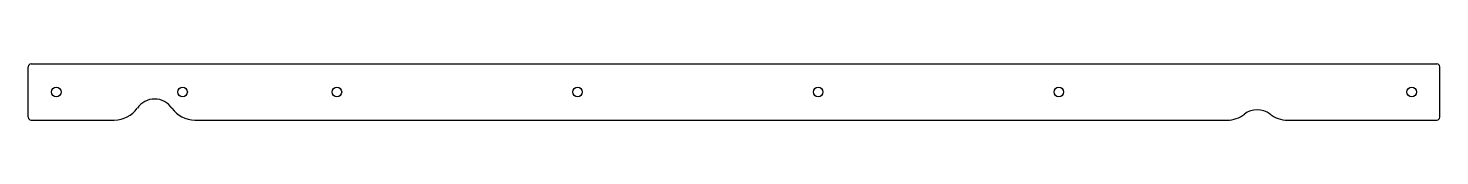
# Model space of a CAD drawing. Header units: millimetres. Extents: x -282 to 222, y 160 to 180.
import ezdxf

# ---------------------------------------------------------------- set-up
doc = ezdxf.new("R2010")
doc.units = ezdxf.units.MM

msp = doc.modelspace()

# ---------------------------------------------------------------- linework, layer by layer
at = {"color": 7, "linetype": 'Continuous', "lineweight": 25}
for p, q in [((-281.5, 161), (-281.5, 179)), ((-280.5, 180), (220.5, 180)), ((221.5, 161), (221.5, 179)), ((-280.5, 160), (-250.83, 160)), ((-222.1, 160), (145.73, 160)), ((167.2, 160), (220.5, 160))]:
    msp.add_line(p, q, dxfattribs=at)
for centre in [(-271.5, 170), (-226.5, 170), (-171.5, 170), (-85.75, 170), (0, 170), (85.75, 170), (211.5, 170)]:
    msp.add_circle(centre, 1.7, dxfattribs=at)
for centre, radius, start, end in [((-280.5, 179), 1, 90, 180), ((220.5, 179), 1, 0, 90), ((-236.46, 160), 7.5, 34.8499, 145.1501), ((-280.5, 161), 1, 180, 270), ((-250.83, 170), 10, 270, 325.1501), ((-222.1, 170), 10, 214.8499, 270), ((145.73, 170), 10, 270, 307.8287), ((156.46, 156.18), 7.5, 52.1713, 127.8287), ((167.2, 170), 10, 232.1713, 270), ((220.5, 161), 1, 270, 0)]:
    msp.add_arc(centre, radius, start, end, dxfattribs=at)

doc.saveas('drawing.dxf')
